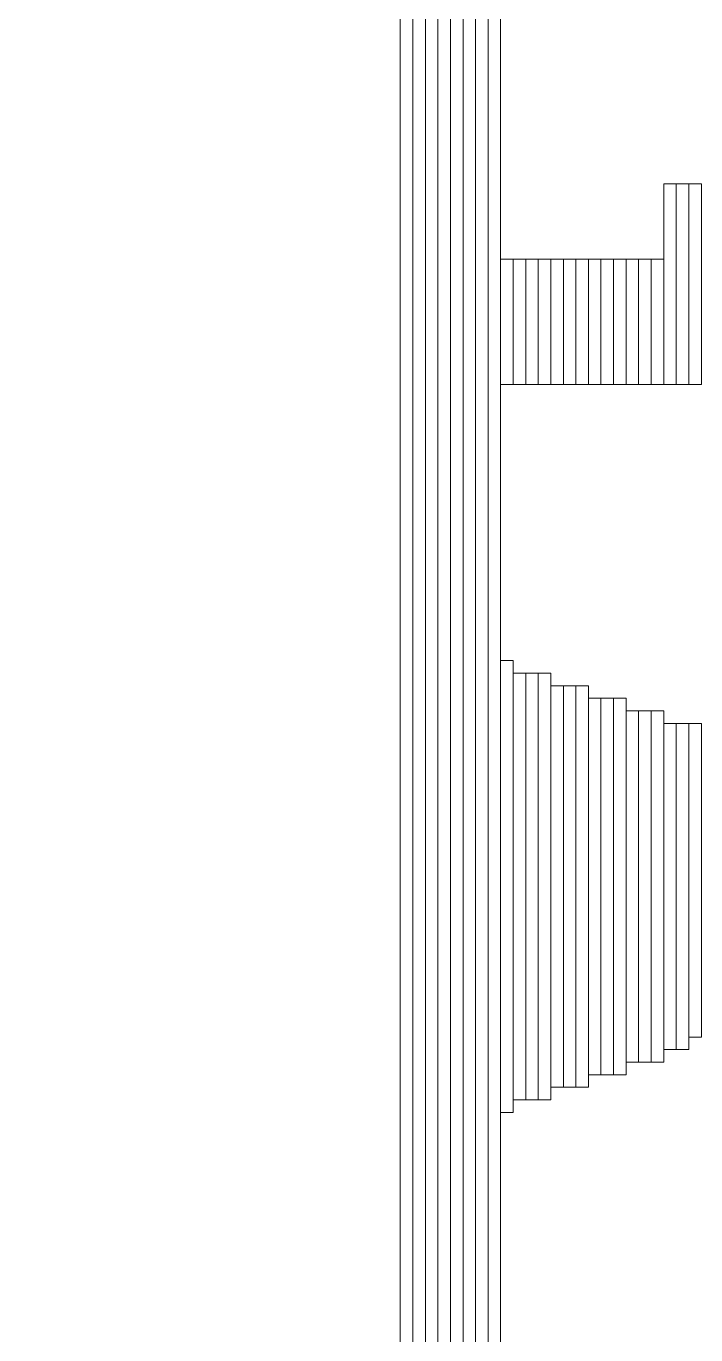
# Model space of a CAD drawing. Header units: millimetres. Extents: x -86 to 67, y -55 to 52.
# Drawn here: x 40.338 to 41.694, y -50.571 to -47.922 of the extents above; entities that cross this region are included whole.
import ezdxf

# ---------------------------------------------------------------- set-up
doc = ezdxf.new("R2010")
doc.units = ezdxf.units.MM
doc.header["$MEASUREMENT"] = 0
doc.layers.add('BG_OUTLINE', color=7, linetype='Continuous')
doc.layers.add('MA_PEN3', color=7, linetype='Continuous')

msp = doc.modelspace()

# ---------------------------------------------------------------- linework, layer by layer
at = {"layer": 'BG_OUTLINE', "color": 3, "lineweight": 9}
msp.add_open_spline([(-60.0926, 34.7331), (-60.0926, 34.7331), (63.7724, 34.7331), (63.7724, 34.7331), (63.7724, 34.7331), (64.585, 34.7336), (65.3646, 34.4113), (65.9396, 33.837), (65.9396, 33.837), (66.5146, 33.2627), (66.8379, 32.4797), (66.8384, 31.667), (66.8384, 31.667), (66.8384, 31.667), (66.8412, -52.28), (66.8412, -52.28), (66.8412, -52.28), (66.8412, -52.28), (66.8384, -52.1933), (66.8384, -52.1933), (66.8384, -52.1933), (66.8389, -53.006), (66.5166, -53.7856), (65.9424, -54.3606), (65.9424, -54.3606), (65.3681, -54.9356), (64.585, -55.2589), (63.7724, -55.2594), (63.7724, -55.2594), (63.7724, -55.2594), (-60.1869, -55.2594), (-60.1869, -55.2594), (-60.1869, -55.2594), (-60.1869, -55.2594), (-60.0853, -55.2518), (-60.0853, -55.2518), (-60.0853, -55.2518), (-60.8979, -55.2523), (-61.6775, -54.9299), (-62.2525, -54.3557), (-62.2525, -54.3557), (-62.8275, -53.7814), (-63.1508, -52.9984), (-63.1513, -52.1857), (-63.1513, -52.1857), (-63.1513, -52.1857), (-63.1587, 31.667), (-63.1587, 31.667), (-63.1587, 31.667), (-63.1592, 32.4797), (-62.8369, 33.2593), (-62.2626, 33.8343), (-62.2626, 33.8343), (-61.6883, 34.4093), (-60.9053, 34.7326), (-60.0926, 34.7331)], degree=3, knots=[0, 0, 0, 0, 0.071429, 0.071429, 0.071429, 0.071429, 0.142857, 0.142857, 0.142857, 0.142857, 0.214286, 0.214286, 0.214286, 0.214286, 0.285714, 0.285714, 0.285714, 0.285714, 0.357143, 0.357143, 0.357143, 0.357143, 0.428571, 0.428571, 0.428571, 0.428571, 0.5, 0.5, 0.5, 0.5, 0.571429, 0.571429, 0.571429, 0.571429, 0.642857, 0.642857, 0.642857, 0.642857, 0.714286, 0.714286, 0.714286, 0.714286, 0.785714, 0.785714, 0.785714, 0.785714, 0.857143, 0.857143, 0.857143, 0.857143, 0.928571, 0.928571, 0.928571, 0.928571, 1, 1, 1, 1], dxfattribs=at)
at = {"layer": 'MA_PEN3', "color": 5, "lineweight": 9}
for points in [[(41.121, -54.8708), (41.121, -54.8708), (41.0956, -54.8708), (41.0956, -54.8708), (41.0956, -54.8708), (41.0956, -54.8708), (41.0956, -44.406), (41.0956, -44.406), (41.0956, -44.406), (41.0956, -44.406), (41.121, -44.406), (41.121, -44.406), (41.121, -44.406), (41.121, -44.406), (41.121, -54.8708), (41.121, -54.8708)], [(41.1464, -54.8708), (41.1464, -54.8708), (41.121, -54.8708), (41.121, -54.8708), (41.121, -54.8708), (41.121, -54.8708), (41.121, -44.406), (41.121, -44.406), (41.121, -44.406), (41.121, -44.406), (41.1464, -44.406), (41.1464, -44.406), (41.1464, -44.406), (41.1464, -44.406), (41.1464, -54.8708), (41.1464, -54.8708)], [(41.1718, -54.8708), (41.1718, -54.8708), (41.1464, -54.8708), (41.1464, -54.8708), (41.1464, -54.8708), (41.1464, -54.8708), (41.1464, -44.406), (41.1464, -44.406), (41.1464, -44.406), (41.1464, -44.406), (41.1718, -44.406), (41.1718, -44.406), (41.1718, -44.406), (41.1718, -44.406), (41.1718, -54.8708), (41.1718, -54.8708)], [(41.1972, -54.8708), (41.1972, -54.8708), (41.1718, -54.8708), (41.1718, -54.8708), (41.1718, -54.8708), (41.1718, -54.8708), (41.1718, -44.406), (41.1718, -44.406), (41.1718, -44.406), (41.1718, -44.406), (41.1972, -44.406), (41.1972, -44.406), (41.1972, -44.406), (41.1972, -44.406), (41.1972, -54.8708), (41.1972, -54.8708)], [(41.2226, -54.8708), (41.2226, -54.8708), (41.1972, -54.8708), (41.1972, -54.8708), (41.1972, -54.8708), (41.1972, -54.8708), (41.1972, -44.406), (41.1972, -44.406), (41.1972, -44.406), (41.1972, -44.406), (41.2226, -44.406), (41.2226, -44.406), (41.2226, -44.406), (41.2226, -44.406), (41.2226, -54.8708), (41.2226, -54.8708)], [(41.248, -54.8708), (41.248, -54.8708), (41.2226, -54.8708), (41.2226, -54.8708), (41.2226, -54.8708), (41.2226, -54.8708), (41.2226, -44.406), (41.2226, -44.406), (41.2226, -44.406), (41.2226, -44.406), (41.248, -44.406), (41.248, -44.406), (41.248, -44.406), (41.248, -44.406), (41.248, -54.8708), (41.248, -54.8708)], [(41.2734, -54.8708), (41.2734, -54.8708), (41.248, -54.8708), (41.248, -54.8708), (41.248, -54.8708), (41.248, -54.8708), (41.248, -44.406), (41.248, -44.406), (41.248, -44.406), (41.248, -44.406), (41.2734, -44.406), (41.2734, -44.406), (41.2734, -44.406), (41.2734, -44.406), (41.2734, -54.8708), (41.2734, -54.8708)], [(41.2988, -54.8708), (41.2988, -54.8708), (41.2734, -54.8708), (41.2734, -54.8708), (41.2734, -54.8708), (41.2734, -54.8708), (41.2734, -45.7268), (41.2734, -45.7268), (41.2734, -45.7268), (41.2734, -45.7268), (41.2988, -45.7268), (41.2988, -45.7268), (41.2988, -45.7268), (41.2988, -45.7268), (41.2988, -54.8708), (41.2988, -54.8708)], [(41.6544, -48.6478), (41.6544, -48.6478), (41.629, -48.6478), (41.629, -48.6478), (41.629, -48.6478), (41.629, -48.6478), (41.629, -48.2414), (41.629, -48.2414), (41.629, -48.2414), (41.629, -48.2414), (41.6544, -48.2414), (41.6544, -48.2414), (41.6544, -48.2414), (41.6544, -48.2414), (41.6544, -48.6478), (41.6544, -48.6478)], [(41.6798, -48.6478), (41.6798, -48.6478), (41.6544, -48.6478), (41.6544, -48.6478), (41.6544, -48.6478), (41.6544, -48.6478), (41.6544, -48.2414), (41.6544, -48.2414), (41.6544, -48.2414), (41.6544, -48.2414), (41.6798, -48.2414), (41.6798, -48.2414), (41.6798, -48.2414), (41.6798, -48.2414), (41.6798, -48.6478), (41.6798, -48.6478)], [(41.7052, -48.6478), (41.7052, -48.6478), (41.6798, -48.6478), (41.6798, -48.6478), (41.6798, -48.6478), (41.6798, -48.6478), (41.6798, -48.2414), (41.6798, -48.2414), (41.6798, -48.2414), (41.6798, -48.2414), (41.7052, -48.2414), (41.7052, -48.2414), (41.7052, -48.2414), (41.7052, -48.2414), (41.7052, -48.6478), (41.7052, -48.6478)], [(41.3242, -48.6478), (41.3242, -48.6478), (41.2988, -48.6478), (41.2988, -48.6478), (41.2988, -48.6478), (41.2988, -48.6478), (41.2988, -48.3938), (41.2988, -48.3938), (41.2988, -48.3938), (41.2988, -48.3938), (41.3242, -48.3938), (41.3242, -48.3938), (41.3242, -48.3938), (41.3242, -48.3938), (41.3242, -48.6478), (41.3242, -48.6478)], [(41.3496, -48.6478), (41.3496, -48.6478), (41.3242, -48.6478), (41.3242, -48.6478), (41.3242, -48.6478), (41.3242, -48.6478), (41.3242, -48.3938), (41.3242, -48.3938), (41.3242, -48.3938), (41.3242, -48.3938), (41.3496, -48.3938), (41.3496, -48.3938), (41.3496, -48.3938), (41.3496, -48.3938), (41.3496, -48.6478), (41.3496, -48.6478)], [(41.375, -48.6478), (41.375, -48.6478), (41.3496, -48.6478), (41.3496, -48.6478), (41.3496, -48.6478), (41.3496, -48.6478), (41.3496, -48.3938), (41.3496, -48.3938), (41.3496, -48.3938), (41.3496, -48.3938), (41.375, -48.3938), (41.375, -48.3938), (41.375, -48.3938), (41.375, -48.3938), (41.375, -48.6478), (41.375, -48.6478)], [(41.4004, -48.6478), (41.4004, -48.6478), (41.375, -48.6478), (41.375, -48.6478), (41.375, -48.6478), (41.375, -48.6478), (41.375, -48.3938), (41.375, -48.3938), (41.375, -48.3938), (41.375, -48.3938), (41.4004, -48.3938), (41.4004, -48.3938), (41.4004, -48.3938), (41.4004, -48.3938), (41.4004, -48.6478), (41.4004, -48.6478)], [(41.4258, -48.6478), (41.4258, -48.6478), (41.4004, -48.6478), (41.4004, -48.6478), (41.4004, -48.6478), (41.4004, -48.6478), (41.4004, -48.3938), (41.4004, -48.3938), (41.4004, -48.3938), (41.4004, -48.3938), (41.4258, -48.3938), (41.4258, -48.3938), (41.4258, -48.3938), (41.4258, -48.3938), (41.4258, -48.6478), (41.4258, -48.6478)], [(41.4512, -48.6478), (41.4512, -48.6478), (41.4258, -48.6478), (41.4258, -48.6478), (41.4258, -48.6478), (41.4258, -48.6478), (41.4258, -48.3938), (41.4258, -48.3938), (41.4258, -48.3938), (41.4258, -48.3938), (41.4512, -48.3938), (41.4512, -48.3938), (41.4512, -48.3938), (41.4512, -48.3938), (41.4512, -48.6478), (41.4512, -48.6478)], [(41.4766, -48.6478), (41.4766, -48.6478), (41.4512, -48.6478), (41.4512, -48.6478), (41.4512, -48.6478), (41.4512, -48.6478), (41.4512, -48.3938), (41.4512, -48.3938), (41.4512, -48.3938), (41.4512, -48.3938), (41.4766, -48.3938), (41.4766, -48.3938), (41.4766, -48.3938), (41.4766, -48.3938), (41.4766, -48.6478), (41.4766, -48.6478)], [(41.502, -48.6478), (41.502, -48.6478), (41.4766, -48.6478), (41.4766, -48.6478), (41.4766, -48.6478), (41.4766, -48.6478), (41.4766, -48.3938), (41.4766, -48.3938), (41.4766, -48.3938), (41.4766, -48.3938), (41.502, -48.3938), (41.502, -48.3938), (41.502, -48.3938), (41.502, -48.3938), (41.502, -48.6478), (41.502, -48.6478)], [(41.5274, -48.6478), (41.5274, -48.6478), (41.502, -48.6478), (41.502, -48.6478), (41.502, -48.6478), (41.502, -48.6478), (41.502, -48.3938), (41.502, -48.3938), (41.502, -48.3938), (41.502, -48.3938), (41.5274, -48.3938), (41.5274, -48.3938), (41.5274, -48.3938), (41.5274, -48.3938), (41.5274, -48.6478), (41.5274, -48.6478)], [(41.5528, -48.6478), (41.5528, -48.6478), (41.5274, -48.6478), (41.5274, -48.6478), (41.5274, -48.6478), (41.5274, -48.6478), (41.5274, -48.3938), (41.5274, -48.3938), (41.5274, -48.3938), (41.5274, -48.3938), (41.5528, -48.3938), (41.5528, -48.3938), (41.5528, -48.3938), (41.5528, -48.3938), (41.5528, -48.6478), (41.5528, -48.6478)], [(41.5782, -48.6478), (41.5782, -48.6478), (41.5528, -48.6478), (41.5528, -48.6478), (41.5528, -48.6478), (41.5528, -48.6478), (41.5528, -48.3938), (41.5528, -48.3938), (41.5528, -48.3938), (41.5528, -48.3938), (41.5782, -48.3938), (41.5782, -48.3938), (41.5782, -48.3938), (41.5782, -48.3938), (41.5782, -48.6478), (41.5782, -48.6478)], [(41.6036, -48.6478), (41.6036, -48.6478), (41.5782, -48.6478), (41.5782, -48.6478), (41.5782, -48.6478), (41.5782, -48.6478), (41.5782, -48.3938), (41.5782, -48.3938), (41.5782, -48.3938), (41.5782, -48.3938), (41.6036, -48.3938), (41.6036, -48.3938), (41.6036, -48.3938), (41.6036, -48.3938), (41.6036, -48.6478), (41.6036, -48.6478)], [(41.629, -48.6478), (41.629, -48.6478), (41.6036, -48.6478), (41.6036, -48.6478), (41.6036, -48.6478), (41.6036, -48.6478), (41.6036, -48.3938), (41.6036, -48.3938), (41.6036, -48.3938), (41.6036, -48.3938), (41.629, -48.3938), (41.629, -48.3938), (41.629, -48.3938), (41.629, -48.3938), (41.629, -48.6478), (41.629, -48.6478)], [(41.3242, -50.121), (41.3242, -50.121), (41.2988, -50.121), (41.2988, -50.121), (41.2988, -50.121), (41.2988, -50.121), (41.2988, -49.2066), (41.2988, -49.2066), (41.2988, -49.2066), (41.2988, -49.2066), (41.3242, -49.2066), (41.3242, -49.2066), (41.3242, -49.2066), (41.3242, -49.2066), (41.3242, -50.121), (41.3242, -50.121)], [(41.3496, -50.0956), (41.3496, -50.0956), (41.3242, -50.0956), (41.3242, -50.0956), (41.3242, -50.0956), (41.3242, -50.0956), (41.3242, -49.232), (41.3242, -49.232), (41.3242, -49.232), (41.3242, -49.232), (41.3496, -49.232), (41.3496, -49.232), (41.3496, -49.232), (41.3496, -49.232), (41.3496, -50.0956), (41.3496, -50.0956)], [(41.375, -50.0956), (41.375, -50.0956), (41.3496, -50.0956), (41.3496, -50.0956), (41.3496, -50.0956), (41.3496, -50.0956), (41.3496, -49.232), (41.3496, -49.232), (41.3496, -49.232), (41.3496, -49.232), (41.375, -49.232), (41.375, -49.232), (41.375, -49.232), (41.375, -49.232), (41.375, -50.0956), (41.375, -50.0956)], [(41.4004, -50.0956), (41.4004, -50.0956), (41.375, -50.0956), (41.375, -50.0956), (41.375, -50.0956), (41.375, -50.0956), (41.375, -49.232), (41.375, -49.232), (41.375, -49.232), (41.375, -49.232), (41.4004, -49.232), (41.4004, -49.232), (41.4004, -49.232), (41.4004, -49.232), (41.4004, -50.0956), (41.4004, -50.0956)], [(41.4258, -50.0702), (41.4258, -50.0702), (41.4004, -50.0702), (41.4004, -50.0702), (41.4004, -50.0702), (41.4004, -50.0702), (41.4004, -49.2574), (41.4004, -49.2574), (41.4004, -49.2574), (41.4004, -49.2574), (41.4258, -49.2574), (41.4258, -49.2574), (41.4258, -49.2574), (41.4258, -49.2574), (41.4258, -50.0702), (41.4258, -50.0702)], [(41.4512, -50.0702), (41.4512, -50.0702), (41.4258, -50.0702), (41.4258, -50.0702), (41.4258, -50.0702), (41.4258, -50.0702), (41.4258, -49.2574), (41.4258, -49.2574), (41.4258, -49.2574), (41.4258, -49.2574), (41.4512, -49.2574), (41.4512, -49.2574), (41.4512, -49.2574), (41.4512, -49.2574), (41.4512, -50.0702), (41.4512, -50.0702)], [(41.4766, -50.0702), (41.4766, -50.0702), (41.4512, -50.0702), (41.4512, -50.0702), (41.4512, -50.0702), (41.4512, -50.0702), (41.4512, -49.2574), (41.4512, -49.2574), (41.4512, -49.2574), (41.4512, -49.2574), (41.4766, -49.2574), (41.4766, -49.2574), (41.4766, -49.2574), (41.4766, -49.2574), (41.4766, -50.0702), (41.4766, -50.0702)], [(41.502, -50.0448), (41.502, -50.0448), (41.4766, -50.0448), (41.4766, -50.0448), (41.4766, -50.0448), (41.4766, -50.0448), (41.4766, -49.2828), (41.4766, -49.2828), (41.4766, -49.2828), (41.4766, -49.2828), (41.502, -49.2828), (41.502, -49.2828), (41.502, -49.2828), (41.502, -49.2828), (41.502, -50.0448), (41.502, -50.0448)], [(41.5274, -50.0448), (41.5274, -50.0448), (41.502, -50.0448), (41.502, -50.0448), (41.502, -50.0448), (41.502, -50.0448), (41.502, -49.2828), (41.502, -49.2828), (41.502, -49.2828), (41.502, -49.2828), (41.5274, -49.2828), (41.5274, -49.2828), (41.5274, -49.2828), (41.5274, -49.2828), (41.5274, -50.0448), (41.5274, -50.0448)], [(41.5528, -50.0448), (41.5528, -50.0448), (41.5274, -50.0448), (41.5274, -50.0448), (41.5274, -50.0448), (41.5274, -50.0448), (41.5274, -49.2828), (41.5274, -49.2828), (41.5274, -49.2828), (41.5274, -49.2828), (41.5528, -49.2828), (41.5528, -49.2828), (41.5528, -49.2828), (41.5528, -49.2828), (41.5528, -50.0448), (41.5528, -50.0448)], [(41.5782, -50.0194), (41.5782, -50.0194), (41.5528, -50.0194), (41.5528, -50.0194), (41.5528, -50.0194), (41.5528, -50.0194), (41.5528, -49.3082), (41.5528, -49.3082), (41.5528, -49.3082), (41.5528, -49.3082), (41.5782, -49.3082), (41.5782, -49.3082), (41.5782, -49.3082), (41.5782, -49.3082), (41.5782, -50.0194), (41.5782, -50.0194)], [(41.6036, -50.0194), (41.6036, -50.0194), (41.5782, -50.0194), (41.5782, -50.0194), (41.5782, -50.0194), (41.5782, -50.0194), (41.5782, -49.3082), (41.5782, -49.3082), (41.5782, -49.3082), (41.5782, -49.3082), (41.6036, -49.3082), (41.6036, -49.3082), (41.6036, -49.3082), (41.6036, -49.3082), (41.6036, -50.0194), (41.6036, -50.0194)], [(41.629, -50.0194), (41.629, -50.0194), (41.6036, -50.0194), (41.6036, -50.0194), (41.6036, -50.0194), (41.6036, -50.0194), (41.6036, -49.3082), (41.6036, -49.3082), (41.6036, -49.3082), (41.6036, -49.3082), (41.629, -49.3082), (41.629, -49.3082), (41.629, -49.3082), (41.629, -49.3082), (41.629, -50.0194), (41.629, -50.0194)], [(41.6544, -49.994), (41.6544, -49.994), (41.629, -49.994), (41.629, -49.994), (41.629, -49.994), (41.629, -49.994), (41.629, -49.3336), (41.629, -49.3336), (41.629, -49.3336), (41.629, -49.3336), (41.6544, -49.3336), (41.6544, -49.3336), (41.6544, -49.3336), (41.6544, -49.3336), (41.6544, -49.994), (41.6544, -49.994)], [(41.6798, -49.994), (41.6798, -49.994), (41.6544, -49.994), (41.6544, -49.994), (41.6544, -49.994), (41.6544, -49.994), (41.6544, -49.3336), (41.6544, -49.3336), (41.6544, -49.3336), (41.6544, -49.3336), (41.6798, -49.3336), (41.6798, -49.3336), (41.6798, -49.3336), (41.6798, -49.3336), (41.6798, -49.994), (41.6798, -49.994)], [(41.7052, -49.9686), (41.7052, -49.9686), (41.6798, -49.9686), (41.6798, -49.9686), (41.6798, -49.9686), (41.6798, -49.9686), (41.6798, -49.3336), (41.6798, -49.3336), (41.6798, -49.3336), (41.6798, -49.3336), (41.7052, -49.3336), (41.7052, -49.3336), (41.7052, -49.3336), (41.7052, -49.3336), (41.7052, -49.9686), (41.7052, -49.9686)]]:
    msp.add_open_spline(points, degree=3, knots=[0, 0, 0, 0, 0.25, 0.25, 0.25, 0.25, 0.5, 0.5, 0.5, 0.5, 0.75, 0.75, 0.75, 0.75, 1, 1, 1, 1], dxfattribs=at)

doc.saveas('drawing.dxf')
